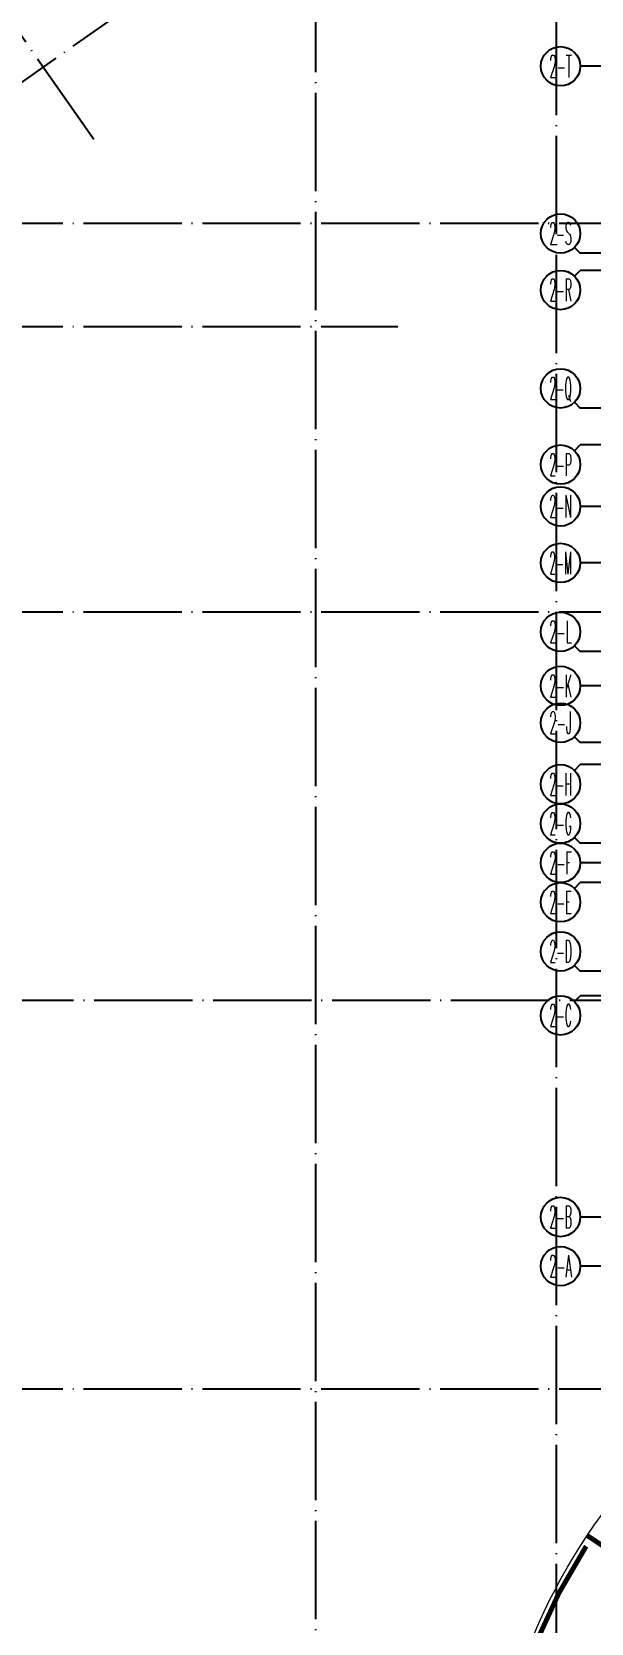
# Model space of a CAD drawing. Header units: millimetres. Extents: x 1089227 to 13101469, y 618865 to 10240562.
# Drawn here: x 3794853 to 3806240, y 4876494 to 4908854 of the extents above; entities that cross this region are included whole.
import ezdxf
from ezdxf.enums import TextEntityAlignment as Align

# ---------------------------------------------------------------- set-up
doc = ezdxf.new("R2010")
doc.units = ezdxf.units.MM
doc.header["$LTSCALE"] = 1000
doc.linetypes.add('DOTE', pattern=[2.42, 2, -0.2, 0.02, -0.2])
doc.linetypes.add('HIDDEN', pattern=[0.375, 0.25, -0.125])
doc.layers.get('0').update_dxf_attribs({"linetype": 'CONTINUOUS'})
for name, color, linetype in [('AXIS', 3, 'CONTINUOUS'), ('AXIS_TEXT', 7, 'CONTINUOUS'), ('DOTE', 1, 'DOTE'), ('STPM_RBEAM_THICK', 3, 'CONTINUOUS')]:
    doc.layers.add(name, color=color, linetype=linetype)
doc.layers.add('S-BEAM-DASH', color=4, linetype='HIDDEN', lineweight=0)
doc.styles.add('_TCH_AXIS', font='COMPLEX', dxfattribs={"bigfont": 'AllInOneBig.shx'})
doc.styles.add('COMPLEX', font='COMPLEX', dxfattribs={"bigfont": 'AllInOneBig.shx'})

# ---------------------------------------------------------------- blocks, each defined once
blk = doc.blocks.new('_AXISO')
blk.add_circle((0, 0), 0.5)
at = {"layer": 'AXIS_TEXT', "style": 'COMPLEX', "width": 1.041667}
blk.add_attdef('A', text='', height=0.56, dxfattribs=at).set_placement((-0.25, -0.28), (0.25, -0.28), align=Align.FIT)
blk = doc.blocks.new('塔楼轴网260428')
at = {"layer": 'AXIS'}
for p, q in [((-94159, 82941.7), (-98159, 82941.7)), ((-98276.2, 79258.9), (-98159, 79141.7)), ((-94159, 79141.7), (-98159, 79141.7)), ((-98276.2, 78674.6), (-98159, 78791.7)), ((-94159, 78791.7), (-98159, 78791.7)), ((-98276.2, 76108.9), (-98159, 75991.7)), ((-94159, 75991.7), (-98159, 75991.7)), ((-98276.2, 75124.6), (-98159, 75241.7)), ((-94159, 75241.7), (-98159, 75241.7)), ((-94159, 73991.7), (-98159, 73991.7)), ((-94159, 72841.7), (-98159, 72841.7)), ((-98276.2, 71158.9), (-98159, 71041.7)), ((-94159, 71041.7), (-98159, 71041.7)), ((-94159, 70341.7), (-98159, 70341.7)), ((-98276.2, 69308.9), (-98159, 69191.7)), ((-94159, 69191.7), (-98159, 69191.7)), ((-98276.2, 68624.6), (-98159, 68741.7)), ((-94159, 68741.7), (-98159, 68741.7)), ((-98276.2, 67258.9), (-98159, 67141.7)), ((-94159, 67141.7), (-98159, 67141.7)), ((-94159, 66741.7), (-98159, 66741.7)), ((-98276.2, 66224.6), (-98159, 66341.7)), ((-94159, 66341.7), (-98159, 66341.7)), ((-98276.2, 64658.9), (-98159, 64541.7)), ((-94159, 64541.7), (-98159, 64541.7)), ((-98276.2, 63924.6), (-98159, 64041.7)), ((-94159, 64041.7), (-98159, 64041.7)), ((-94159, 59541.7), (-98159, 59541.7)), ((-94159, 58541.7), (-98159, 58541.7))]:
    blk.add_line(p, q, dxfattribs=at)
ref = blk.add_blockref('_AXISO', (-98559, 82941.7), dxfattribs=dict(at, xscale=800, yscale=800, zscale=800))
ref.add_attrib('A', '2-T', dxfattribs={"layer": 'AXIS_TEXT', "height": 452.55, "style": '_TCH_AXIS', "width": 0.344262}).set_placement((-98785.3, 82715.4), (-98332.7, 82715.4), align=Align.FIT)
ref = blk.add_blockref('_AXISO', (-98559, 79541.7), dxfattribs=dict(at, xscale=800, yscale=800, zscale=800))
ref.add_attrib('A', '2-S', dxfattribs={"layer": 'AXIS_TEXT', "height": 452.55, "style": '_TCH_AXIS', "width": 0.35}).set_placement((-98785.3, 79315.4), (-98332.7, 79315.4), align=Align.FIT)
ref = blk.add_blockref('_AXISO', (-98559, 78391.7), dxfattribs=dict(at, xscale=800, yscale=800, zscale=800))
ref.add_attrib('A', '2-R', dxfattribs={"layer": 'AXIS_TEXT', "height": 452.55, "style": '_TCH_AXIS', "width": 0.328125}).set_placement((-98785.3, 78165.4), (-98332.7, 78165.4), align=Align.FIT)
ref = blk.add_blockref('_AXISO', (-98559, 76391.7), dxfattribs=dict(at, xscale=800, yscale=800, zscale=800))
ref.add_attrib('A', '2-Q', dxfattribs={"layer": 'AXIS_TEXT', "height": 452.55, "style": '_TCH_AXIS', "width": 0.33871}).set_placement((-98785.3, 76165.4), (-98332.7, 76165.4), align=Align.FIT)
ref = blk.add_blockref('_AXISO', (-98559, 74841.7), dxfattribs=dict(at, xscale=800, yscale=800, zscale=800))
ref.add_attrib('A', '2-P', dxfattribs={"layer": 'AXIS_TEXT', "height": 452.55, "style": '_TCH_AXIS', "width": 0.333333}).set_placement((-98785.3, 74615.4), (-98332.7, 74615.4), align=Align.FIT)
ref = blk.add_blockref('_AXISO', (-98559, 73991.7), dxfattribs=dict(at, xscale=800, yscale=800, zscale=800))
ref.add_attrib('A', '2-N', dxfattribs={"layer": 'AXIS_TEXT', "height": 452.55, "style": '_TCH_AXIS', "width": 0.323077}).set_placement((-98785.3, 73765.4), (-98332.7, 73765.4), align=Align.FIT)
ref = blk.add_blockref('_AXISO', (-98559, 72841.7), dxfattribs=dict(at, xscale=800, yscale=800, zscale=800))
ref.add_attrib('A', '2-M', dxfattribs={"layer": 'AXIS_TEXT', "height": 452.55, "style": '_TCH_AXIS', "width": 0.313433}).set_placement((-98785.3, 72615.4), (-98332.7, 72615.4), align=Align.FIT)
ref = blk.add_blockref('_AXISO', (-98559, 71441.7), dxfattribs=dict(at, xscale=800, yscale=800, zscale=800))
ref.add_attrib('A', '2-L', dxfattribs={"layer": 'AXIS_TEXT', "height": 452.55, "style": '_TCH_AXIS', "width": 0.344262}).set_placement((-98785.3, 71215.4), (-98332.7, 71215.4), align=Align.FIT)
ref = blk.add_blockref('_AXISO', (-98559, 70341.7), dxfattribs=dict(at, xscale=800, yscale=800, zscale=800))
ref.add_attrib('A', '2-K', dxfattribs={"layer": 'AXIS_TEXT', "height": 452.55, "style": '_TCH_AXIS', "width": 0.323077}).set_placement((-98785.3, 70115.4), (-98332.7, 70115.4), align=Align.FIT)
ref = blk.add_blockref('_AXISO', (-98559, 69591.7), dxfattribs=dict(at, xscale=800, yscale=800, zscale=800))
ref.add_attrib('A', '2-J', dxfattribs={"layer": 'AXIS_TEXT', "height": 452.55, "style": '_TCH_AXIS', "width": 0.368421}).set_placement((-98785.3, 69365.4), (-98332.7, 69365.4), align=Align.FIT)
ref = blk.add_blockref('_AXISO', (-98559, 68341.7), dxfattribs=dict(at, xscale=800, yscale=800, zscale=800))
ref.add_attrib('A', '2-H', dxfattribs={"layer": 'AXIS_TEXT', "height": 452.55, "style": '_TCH_AXIS', "width": 0.318182}).set_placement((-98785.3, 68115.4), (-98332.7, 68115.4), align=Align.FIT)
ref = blk.add_blockref('_AXISO', (-98559, 67541.7), dxfattribs=dict(at, xscale=800, yscale=800, zscale=800))
ref.add_attrib('A', '2-G', dxfattribs={"layer": 'AXIS_TEXT', "height": 452.55, "style": '_TCH_AXIS', "width": 0.328125}).set_placement((-98785.3, 67315.4), (-98332.7, 67315.4), align=Align.FIT)
ref = blk.add_blockref('_AXISO', (-98559, 66741.7), dxfattribs=dict(at, xscale=800, yscale=800, zscale=800))
ref.add_attrib('A', '2-F', dxfattribs={"layer": 'AXIS_TEXT', "height": 452.55, "style": '_TCH_AXIS', "width": 0.33871}).set_placement((-98785.3, 66515.4), (-98332.7, 66515.4), align=Align.FIT)
ref = blk.add_blockref('_AXISO', (-98559, 65941.7), dxfattribs=dict(at, xscale=800, yscale=800, zscale=800))
ref.add_attrib('A', '2-E', dxfattribs={"layer": 'AXIS_TEXT', "height": 452.55, "style": '_TCH_AXIS', "width": 0.33871}).set_placement((-98785.3, 65715.4), (-98332.7, 65715.4), align=Align.FIT)
ref = blk.add_blockref('_AXISO', (-98559, 64941.7), dxfattribs=dict(at, xscale=800, yscale=800, zscale=800))
ref.add_attrib('A', '2-D', dxfattribs={"layer": 'AXIS_TEXT', "height": 452.55, "style": '_TCH_AXIS', "width": 0.333333}).set_placement((-98785.3, 64715.4), (-98332.7, 64715.4), align=Align.FIT)
ref = blk.add_blockref('_AXISO', (-98559, 63641.7), dxfattribs=dict(at, xscale=800, yscale=800, zscale=800))
ref.add_attrib('A', '2-C', dxfattribs={"layer": 'AXIS_TEXT', "height": 452.55, "style": '_TCH_AXIS', "width": 0.344262}).set_placement((-98785.3, 63415.4), (-98332.7, 63415.4), align=Align.FIT)
ref = blk.add_blockref('_AXISO', (-98559, 59541.7), dxfattribs=dict(at, xscale=800, yscale=800, zscale=800))
ref.add_attrib('A', '2-B', dxfattribs={"layer": 'AXIS_TEXT', "height": 452.55, "style": '_TCH_AXIS', "width": 0.333333}).set_placement((-98785.3, 59315.4), (-98332.7, 59315.4), align=Align.FIT)
ref = blk.add_blockref('_AXISO', (-98559, 58541.7), dxfattribs=dict(at, xscale=800, yscale=800, zscale=800))
ref.add_attrib('A', '2-A', dxfattribs={"layer": 'AXIS_TEXT', "height": 452.55, "style": '_TCH_AXIS', "width": 0.328125}).set_placement((-98785.3, 58315.4), (-98332.7, 58315.4), align=Align.FIT)
blk = doc.blocks.new('裙房轴网260428')
at = {"layer": 'DOTE', "color": 16, "linetype": 'DOTE'}
for p, q in [((-221469.5, 4219.8), (-44175.6, 128386.9)), ((-108056.6, 81450.5), (-113391.6, 89068.2)), ((-98650, 86366.9), (-98650, -1000)), ((-103550, 84821.6), (-103550, -1000)), ((-110690, 79750), (-96629.3, 79750)), ((-110690, 77650), (-101870.1, 77650)), ((-110690, 71850), (-95801.2, 71850)), ((-120150, 63950), (-1866, 63950)), ((-110690, 56050), (-1866, 56050))]:
    blk.add_line(p, q, dxfattribs=at)
blk = doc.blocks.new('04地块地下轴网260428')
for name in ['裙房轴网260428', '塔楼轴网260428']:
    blk.add_blockref(name, (0, 0))
blk = doc.blocks.new('2FJGBZ')
at = {"layer": 'S-BEAM-DASH', "linetype": 'Continuous'}
blk.add_lwpolyline([(83971, 96624), (84491, 97283, 0.186086), (84810, 98313, -0.067121), (85020, 101494, -0.356749), (96709, 111051, -0.388173), (98113, 110043), (98113, 109042, -0.426201), (97073, 108043), (95823, 108011, 0.461099), (88114, 96713), (92453, 92353, -0.428316), (92395, 90182), (91336, 89221), (83971, 96624)], format="xyb", dxfattribs=at)
at = {"layer": 'STPM_RBEAM_THICK', "const_width": 100}
blk.add_lwpolyline([(84881, 97895, 0.066942), (84909, 98320, -0.067121), (85118, 101474, -0.093632), (86775, 105541, -0.097736)], format="xyb", dxfattribs=at)
blk.add_lwpolyline([(87997, 104955), (86797, 105757)], dxfattribs=at)

msp = doc.modelspace()

# ---------------------------------------------------------------- block references
for name, p in [('2FJGBZ', (3719362.209, 4772518.421)), ('04地块地下轴网260428', (3904175.334, 4825211.796))]:
    msp.add_blockref(name, p)

doc.saveas('drawing.dxf')
